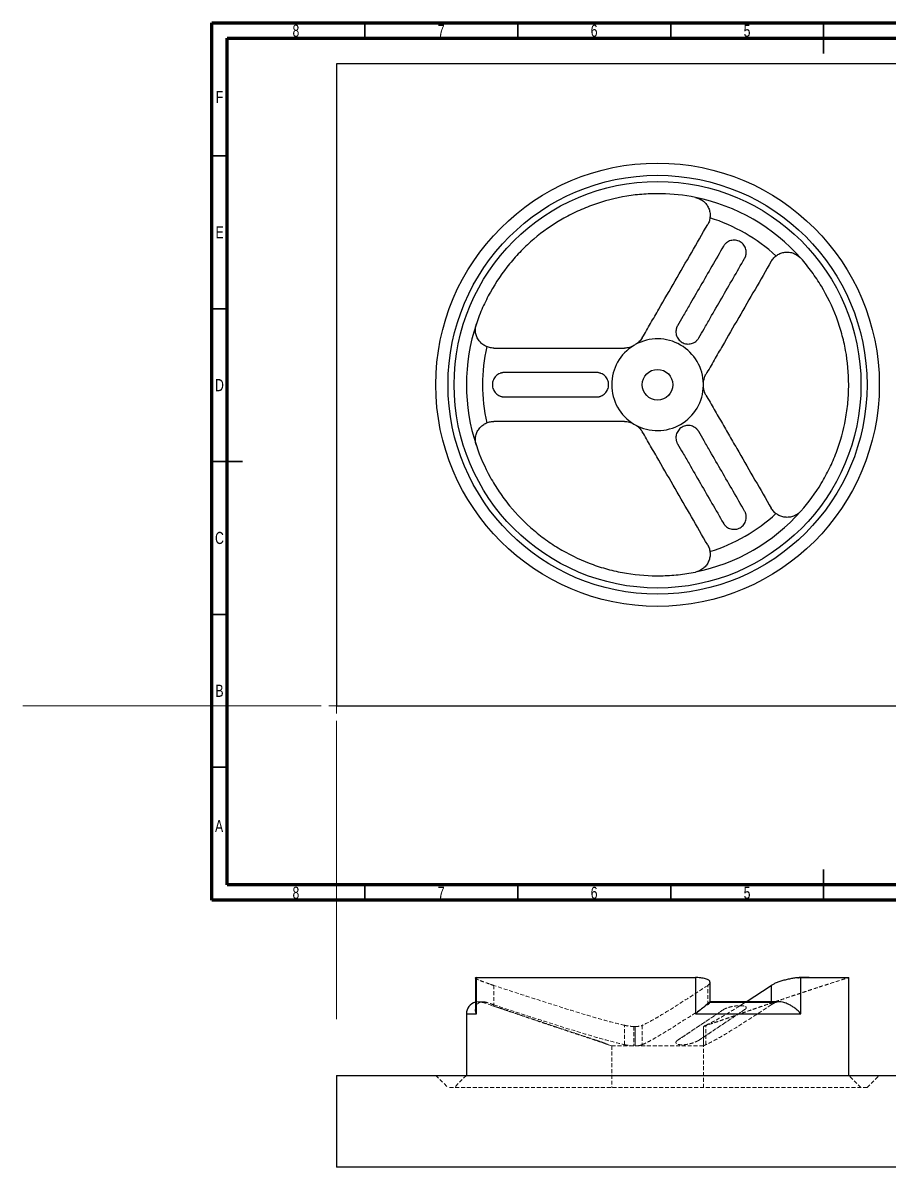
# Model space of a CAD drawing. Header units: millimetres. Extents: x -47 to 415, y -82 to 292.
# Drawn here: x -46.8 to 236.1, y -82.3 to 292 of the extents above; entities that cross this region are included whole.
import ezdxf

# ---------------------------------------------------------------- set-up
doc = ezdxf.new("R2010")
doc.units = ezdxf.units.MM
doc.linetypes.add('HIDDEN', pattern=[1.905, 1.27, -0.635])
doc.styles.add('SLDTEXTSTYLE0', font='TXT', dxfattribs={"width": 0.75})

# ---------------------------------------------------------------- blocks, each defined once
blk = doc.blocks.new('SW_CENTERMARKSYMBOL_0')
at = {"color": 0, "linetype": 'Continuous', "lineweight": 0}
for p, q in [((0, 5), (0, 102.5)), ((-5, 0), (-102.5, 0)), ((0, 0), (-2.5, 0)), ((0, 0), (0, 2.5)), ((0, 0), (0, -2.5)), ((0, 0), (2.5, 0)), ((5, 0), (102.5, 0)), ((0, -5), (0, -102.5))]:
    blk.add_line(p, q, dxfattribs=at)

msp = doc.modelspace()

# ---------------------------------------------------------------- linework, layer by layer
at = {"color": 7, "linetype": 'Continuous', "lineweight": 70}
for p, q in [((15, 5), (15, 292)), ((15, 292), (415, 292)), ((20, 10), (20, 287)), ((20, 287), (410, 287)), ((410, 10), (20, 10)), ((415, 5), (15, 5))]:
    msp.add_line(p, q, dxfattribs=at)
at = {"color": 7, "linetype": 'Continuous', "lineweight": 35}
for p, q in [((65, 287), (65, 292)), ((115, 287), (115, 292)), ((165, 287), (165, 292)), ((215, 292), (215, 282)), ((215, 287), (215, 292)), ((20, 248.5), (15, 248.5)), ((20, 198.5), (15, 198.5)), ((15, 148.5), (25, 148.5)), ((20, 148.5), (15, 148.5)), ((20, 98.5), (15, 98.5)), ((20, 48.5), (15, 48.5)), ((215, 5), (215, 15)), ((65, 10), (65, 5)), ((115, 10), (115, 5)), ((165, 10), (165, 5)), ((215, 10), (215, 5))]:
    msp.add_line(p, q, dxfattribs=at)
at = {"color": 7, "linetype": 'Continuous', "lineweight": 25}
for p, q in [((265.69, 278.63), (55.69, 278.63)), ((55.69, 278.63), (55.69, 68.63)), ((55.69, 68.63), (265.69, 68.63)), ((101.45, -20.31), (101.14, -20.41)), ((101.14, -20.41), (101.14, -30.74)), ((101.45, -32.21), (101.45, -20.31)), ((173.07, -20.31), (173.07, -32.21)), ((177.88, -28.29), (177.88, -21.84)), ((177.88, -21.84), (177.88, -21.84)), ((207.56, -32.21), (207.56, -20.31)), ((223.19, -52.31), (223.19, -20.31)), ((189.62, -28.21), (197.86, -22.88)), ((200.54, -28.21), (177.89, -28.21)), ((98.19, -32.21), (98.19, -52.31)), ((173.07, -32.21), (207.56, -32.21)), ((55.69, -52.31), (55.69, -82.31)), ((55.69, -52.31), (265.69, -52.31)), ((265.69, -82.31), (55.69, -82.31))]:
    msp.add_line(p, q, dxfattribs=at)
at = {"color": 7, "linetype": 'HIDDEN', "lineweight": 18}
for p, q in [((101.45, -20.31), (101.45, -32.21)), ((107.14, -22.88), (105.36, -22.27)), ((173.07, -32.21), (173.07, -20.31)), ((197.86, -22.88), (199.03, -22.27)), ((207.56, -20.31), (207.56, -32.21)), ((107.14, -22.88), (107.14, -29.21)), ((177.08, -29.21), (177.08, -22.88)), ((197.86, -29.21), (197.86, -22.88)), ((103.67, -28.21), (102.19, -28.21)), ((104.84, -28.42), (103.47, -28.42)), ((103.47, -28.42), (106.69, -29.51)), ((199.41, -28.42), (177.83, -28.42)), ((177.83, -28.42), (199.41, -28.42)), ((197.86, -28.21), (197.86, -29.21)), ((101.45, -32.21), (98.19, -32.21)), ((207.56, -32.21), (173.07, -32.21)), ((149.88, -42.25), (149.88, -35.92)), ((152.97, -36.31), (152.97, -42.64)), ((153.42, -36.31), (153.42, -42.64)), ((153.42, -42.64), (153.42, -36.31)), ((155.71, -35.92), (155.71, -42.25)), ((175.69, -36.31), (175.71, -36.3)), ((175.69, -36.3), (175.69, -36.31)), ((175.69, -42.64), (175.69, -36.31)), ((175.69, -36.31), (175.69, -42.64)), ((175.69, -56.31), (175.69, -36.31)), ((175.69, -36.31), (175.69, -42.64)), ((177.25, -35.54), (176.49, -35.92)), ((176.49, -42.25), (176.49, -35.92)), ((144.69, -42.31), (145.69, -42.64)), ((145.69, -42.64), (152.97, -42.64)), ((145.69, -42.64), (145.69, -56.31)), ((153.42, -42.64), (175.69, -42.64)), ((175.7, -42.64), (175.69, -42.64)), ((88.19, -52.31), (92.19, -56.31)), ((98.19, -52.31), (94.19, -56.31)), ((227.19, -56.31), (223.19, -52.31)), ((229.19, -56.31), (233.19, -52.31)), ((229.19, -56.31), (92.19, -56.31))]:
    msp.add_line(p, q, dxfattribs=at)
at = {"color": 8, "linetype": 'Continuous', "lineweight": 25}
for p, q in [((197.86, -22.88), (197.86, -28.21)), ((98.19, -32.21), (101.45, -32.21))]:
    msp.add_line(p, q, dxfattribs=at)
at = {"color": 7, "linetype": 'HIDDEN', "lineweight": 18, "flags": 128}
msp.add_lwpolyline([(102.19, -28.21), (101.41, -28.29), (101.14, -28.35)], dxfattribs=at)
at = {"color": 7, "linetype": 'Continuous', "lineweight": 25}
for radius in [72.5, 68.5, 66.5, 5]:
    msp.add_circle((160.69, 173.63), radius, dxfattribs=at)
for centre, radius, start, end in [((160.69, 173.63), 62.5, 41.4227, 78.5773), ((160.69, 173.63), 57.22, 47.4273, 72.5727), ((160.69, 173.63), 62.5, 161.4227, 198.5773), ((160.69, 173.63), 15, 1.0027, 118.9973), ((160.69, 173.63), 57.22, 167.4273, 192.5727), ((160.69, 173.63), 15, 121.0027, 238.9973), ((160.69, 173.63), 15, 241.0027, 358.9973), ((160.69, 173.63), 62.5, 281.4227, 318.5773), ((160.69, 173.63), 57.22, 287.4273, 312.5727), ((102.19, -32.21), 4, 105.3082, 180)]:
    msp.add_arc(centre, radius, start, end, dxfattribs=at)
at = {"color": 7, "linetype": 'HIDDEN', "lineweight": 18}
msp.add_arc((102.19, -32.21), 4, 71.3843, 90, dxfattribs=at)
at = {"color": 7, "linetype": 'Continuous', "lineweight": 25}
for points, knots in [([(173.07, 234.89), (169.35, 235.64), (165.61, 236.04), (160, 236.15), (158.12, 236.1), (155.3, 235.9), (154.36, 235.81), (152.48, 235.59), (151.54, 235.46), (146.87, 234.7), (143.24, 233.76), (137.95, 231.87), (136.21, 231.16), (133.64, 229.97), (132.78, 229.56), (131.1, 228.68), (130.27, 228.23), (126.18, 225.87), (123.12, 223.71), (118.83, 220.07), (117.45, 218.79), (115.46, 216.76), (114.81, 216.07), (113.54, 214.66), (112.93, 213.95), (109.95, 210.31), (107.85, 207.21), (105.12, 202.28), (104.27, 200.58), (102.74, 197.11), (102.06, 195.34), (101.45, 193.54)], [0, 0, 0, 0, 0.125, 0.125, 0.1875, 0.1875, 0.21875, 0.21875, 0.25, 0.25, 0.375, 0.375, 0.4375, 0.4375, 0.46875, 0.46875, 0.5, 0.5, 0.625, 0.625, 0.6875, 0.6875, 0.71875, 0.71875, 0.75, 0.75, 0.875, 0.875, 0.9375, 0.9375, 1, 1, 1, 1]), ([(173.07, 234.89), (173.55, 234.79), (174.02, 234.64), (174.67, 234.32), (174.89, 234.2), (175.3, 233.94), (175.5, 233.8), (175.87, 233.5), (176.04, 233.34), (176.38, 232.99), (176.54, 232.8), (176.97, 232.23), (177.2, 231.82), (177.58, 230.95), (177.71, 230.5), (177.87, 229.58), (177.9, 229.11), (177.84, 228.18), (177.76, 227.73), (177.5, 226.84), (177.31, 226.41), (177.08, 226.01)], [0, 0, 0, 0, 0.125, 0.125, 0.1875, 0.1875, 0.25, 0.25, 0.3125, 0.3125, 0.375, 0.375, 0.5, 0.5, 0.625, 0.625, 0.75, 0.75, 0.875, 0.875, 1, 1, 1, 1]), ([(155.71, 188.99), (156.62, 190.57), (157.52, 192.13), (159.32, 195.24), (160.21, 196.79), (162.89, 201.43), (164.67, 204.52), (170, 213.74), (173.54, 219.88), (177.08, 226.01)], [0, 0, 0, 0, 0.125, 0.125, 0.25, 0.25, 0.5, 0.5, 1, 1, 1, 1]), ([(189.16, 214.93), (189.19, 214.98), (189.25, 215.09), (189.33, 215.27), (189.41, 215.44), (189.48, 215.62), (189.53, 215.8), (189.58, 215.99), (189.62, 216.18), (189.69, 216.56), (189.71, 217.14), (189.59, 217.92), (189.33, 218.67), (188.91, 219.35), (188.36, 219.95), (187.7, 220.42), (186.96, 220.75), (186.18, 220.92), (185.38, 220.94), (184.6, 220.8), (183.87, 220.52), (183.32, 220.16), (182.93, 219.83), (182.67, 219.55), (182.43, 219.25), (182.3, 219.04), (182.23, 218.93)], [0, 0, 0, 0, 0.015665, 0.031266, 0.046834, 0.062402, 0.078003, 0.09367, 0.109438, 0.12534, 0.187956, 0.250449, 0.313233, 0.375569, 0.438139, 0.500475, 0.562758, 0.625278, 0.687454, 0.750075, 0.812437, 0.87492, 0.906523, 0.937727, 0.968799, 1, 1, 1, 1]), ([(182.23, 218.93), (180.98, 216.76), (178.48, 212.43), (174.73, 205.94), (171.56, 200.45), (169.06, 196.11), (167.81, 193.95), (167.23, 192.95)], [0, 0, 0, 0, 0.25, 0.5, 0.750001, 0.884533, 1, 1, 1, 1]), ([(174.16, 188.95), (174.74, 189.95), (175.99, 192.11), (178.49, 196.45), (181.66, 201.94), (185.41, 208.43), (187.91, 212.76), (189.16, 214.93)], [0, 0, 0, 0, 0.115464, 0.249993, 0.499992, 0.749995, 1, 1, 1, 1]), ([(197.86, 214.01), (194.33, 207.88), (190.78, 201.74), (185.46, 192.52), (183.68, 189.43), (181, 184.79), (180.1, 183.24), (178.31, 180.13), (177.4, 178.57), (176.49, 176.99)], [0, 0, 0, 0, 0.5, 0.5, 0.75, 0.75, 0.875, 0.875, 1, 1, 1, 1]), ([(197.86, 214.01), (198.1, 214.41), (198.37, 214.78), (199.01, 215.45), (199.37, 215.76), (200.14, 216.27), (200.55, 216.48), (201.21, 216.72), (201.44, 216.79), (201.89, 216.9), (202.12, 216.94), (202.59, 216.99), (202.83, 217.01), (203.3, 217.01), (203.54, 216.99), (204.25, 216.91), (204.72, 216.79), (205.63, 216.45), (206.06, 216.22), (206.86, 215.67), (207.23, 215.35), (207.56, 214.98)], [0, 0, 0, 0, 0.125, 0.125, 0.25, 0.25, 0.375, 0.375, 0.4375, 0.4375, 0.5, 0.5, 0.5625, 0.5625, 0.625, 0.625, 0.75, 0.75, 0.875, 0.875, 1, 1, 1, 1]), ([(223.19, 173.63), (223.19, 177.42), (222.85, 181.17), (221.84, 186.69), (221.42, 188.52), (220.67, 191.24), (220.39, 192.14), (219.81, 193.94), (219.49, 194.84), (217.82, 199.27), (216.18, 202.64), (213.28, 207.46), (212.24, 209.02), (210.01, 212.07), (208.82, 213.55), (207.56, 214.98)], [0, 0, 0, 0, 0.25, 0.25, 0.375, 0.375, 0.4375, 0.4375, 0.5, 0.5, 0.75, 0.75, 0.875, 0.875, 1, 1, 1, 1]), ([(107.14, 185.63), (106.67, 185.63), (106.21, 185.68), (105.32, 185.89), (104.87, 186.05), (104.04, 186.46), (103.66, 186.72), (103.11, 187.17), (102.94, 187.33), (102.62, 187.67), (102.47, 187.85), (102.19, 188.23), (102.06, 188.42), (101.82, 188.84), (101.71, 189.05), (101.43, 189.71), (101.3, 190.17), (101.14, 191.13), (101.12, 191.61), (101.19, 192.58), (101.29, 193.07), (101.45, 193.54)], [0, 0, 0, 0, 0.125, 0.125, 0.25, 0.25, 0.375, 0.375, 0.4375, 0.4375, 0.5, 0.5, 0.5625, 0.5625, 0.625, 0.625, 0.75, 0.75, 0.875, 0.875, 1, 1, 1, 1]), ([(167.23, 192.95), (167.2, 192.89), (167.13, 192.77), (167.05, 192.59), (166.97, 192.41), (166.9, 192.23), (166.85, 192.05), (166.8, 191.87), (166.76, 191.68), (166.7, 191.3), (166.67, 190.72), (166.79, 189.95), (167.06, 189.21), (167.48, 188.53), (168.02, 187.93), (168.69, 187.45), (169.43, 187.12), (170.22, 186.95), (171.02, 186.93), (171.79, 187.07), (172.51, 187.35), (173.06, 187.7), (173.45, 188.03), (173.71, 188.31), (173.95, 188.61), (174.09, 188.83), (174.16, 188.95)], [0, 0, 0, 0, 0.016319, 0.032383, 0.048227, 0.063887, 0.079395, 0.094784, 0.110086, 0.125331, 0.189195, 0.250451, 0.312991, 0.375656, 0.438041, 0.500572, 0.563134, 0.625317, 0.687915, 0.750077, 0.811209, 0.87494, 0.905423, 0.936254, 0.96769, 1, 1, 1, 1]), ([(155.71, 188.99), (155.44, 188.53), (155.12, 188.11), (154.54, 187.53), (154.33, 187.35), (153.89, 187.03), (153.66, 186.88), (153.42, 186.75)], [0, 0, 0, 0, 0.5, 0.5, 0.75, 0.75, 1, 1, 1, 1]), ([(107.14, 185.63), (114.22, 185.63), (121.3, 185.63), (131.95, 185.63), (135.51, 185.63), (140.87, 185.63), (142.66, 185.63), (146.25, 185.63), (148.06, 185.63), (149.88, 185.63)], [0, 0, 0, 0, 0.5, 0.5, 0.75, 0.75, 0.875, 0.875, 1, 1, 1, 1]), ([(152.97, 186.48), (152.5, 186.2), (152, 185.99), (151.21, 185.77), (150.95, 185.72), (150.41, 185.64), (150.15, 185.63), (149.88, 185.63)], [0, 0, 0, 0, 0.5, 0.5, 0.75, 0.75, 1, 1, 1, 1]), ([(110.69, 177.63), (110.63, 177.62), (110.5, 177.62), (110.31, 177.61), (110.12, 177.59), (109.94, 177.56), (109.75, 177.51), (109.56, 177.46), (109.38, 177.4), (109.02, 177.27), (108.5, 177), (107.88, 176.51), (107.37, 175.9), (106.99, 175.19), (106.75, 174.42), (106.67, 173.62), (106.75, 172.81), (106.99, 172.05), (107.37, 171.35), (107.89, 170.74), (108.5, 170.25), (109.08, 169.95), (109.56, 169.78), (109.94, 169.69), (110.31, 169.64), (110.57, 169.63), (110.69, 169.63)], [0, 0, 0, 0, 0.015665, 0.0312657, 0.0468338, 0.0624018, 0.0780028, 0.0936703, 0.109438, 0.1253396, 0.1879563, 0.2504491, 0.313233, 0.3755693, 0.4381389, 0.5004744, 0.5627577, 0.6252777, 0.6874539, 0.7500751, 0.8124367, 0.8749201, 0.9065231, 0.937727, 0.968799, 1, 1, 1, 1]), ([(140.69, 177.63), (139.54, 177.63), (137.04, 177.63), (132.03, 177.62), (125.69, 177.63), (118.19, 177.63), (113.19, 177.63), (110.69, 177.63)], [0, 0, 0, 0, 0.115464, 0.249993, 0.499992, 0.749995, 1, 1, 1, 1]), ([(140.69, 169.63), (140.76, 169.63), (140.89, 169.63), (141.09, 169.64), (141.28, 169.67), (141.47, 169.7), (141.66, 169.74), (141.84, 169.79), (142.02, 169.85), (142.38, 169.99), (142.9, 170.26), (143.51, 170.75), (144.01, 171.35), (144.4, 172.05), (144.64, 172.82), (144.72, 173.63), (144.64, 174.44), (144.39, 175.21), (144.01, 175.91), (143.5, 176.51), (142.89, 177), (142.32, 177.29), (141.84, 177.46), (141.47, 177.56), (141.09, 177.61), (140.83, 177.62), (140.69, 177.63)], [0, 0, 0, 0, 0.016319, 0.032383, 0.048227, 0.063887, 0.079395, 0.094784, 0.110086, 0.125331, 0.189195, 0.250451, 0.312991, 0.375655, 0.438041, 0.500572, 0.563134, 0.625317, 0.687915, 0.750076, 0.811209, 0.87494, 0.905423, 0.936254, 0.96769, 1, 1, 1, 1]), ([(175.69, 173.89), (175.68, 174.44), (175.75, 174.98), (175.95, 175.76), (176.04, 176.02), (176.24, 176.52), (176.36, 176.76), (176.49, 176.99)], [0, 0, 0, 0, 0.5, 0.5, 0.75, 0.75, 1, 1, 1, 1]), ([(176.49, 170.26), (176.23, 170.72), (176.02, 171.22), (175.82, 172), (175.77, 172.27), (175.7, 172.81), (175.69, 173.09), (175.69, 173.36)], [0, 0, 0, 0, 0.5, 0.5, 0.75, 0.75, 1, 1, 1, 1]), ([(207.56, 132.27), (210.07, 135.12), (212.29, 138.16), (215.19, 142.97), (216.09, 144.62), (217.32, 147.16), (217.71, 148.01), (218.46, 149.75), (218.82, 150.63), (220.49, 155.06), (221.49, 158.67), (222.51, 164.2), (222.76, 166.06), (223.11, 169.82), (223.19, 171.73), (223.19, 173.63)], [0, 0, 0, 0, 0.25, 0.25, 0.375, 0.375, 0.4375, 0.4375, 0.5, 0.5, 0.75, 0.75, 0.875, 0.875, 1, 1, 1, 1]), ([(110.69, 169.63), (113.19, 169.63), (118.19, 169.63), (125.69, 169.63), (132.03, 169.63), (137.04, 169.62), (139.54, 169.63), (140.69, 169.63)], [0, 0, 0, 0, 0.25, 0.5, 0.749999, 0.884532, 1, 1, 1, 1]), ([(176.49, 170.26), (177.4, 168.68), (178.31, 167.12), (180.1, 164.01), (181, 162.46), (182.78, 159.36), (183.68, 157.82), (185.46, 154.74), (186.34, 153.2), (189.01, 148.58), (190.78, 145.51), (194.32, 139.38), (196.09, 136.31), (197.86, 133.24)], [0, 0, 0, 0, 0.125, 0.125, 0.25, 0.25, 0.375, 0.375, 0.5, 0.5, 0.75, 0.75, 1, 1, 1, 1]), ([(101.45, 153.71), (101.29, 154.18), (101.2, 154.66), (101.14, 155.38), (101.13, 155.63), (101.15, 156.12), (101.18, 156.36), (101.26, 156.83), (101.31, 157.06), (101.44, 157.53), (101.52, 157.76), (101.8, 158.42), (102.04, 158.83), (102.61, 159.59), (102.93, 159.93), (103.65, 160.53), (104.04, 160.79), (104.87, 161.2), (105.3, 161.36), (106.21, 161.57), (106.67, 161.63), (107.14, 161.63)], [0, 0, 0, 0, 0.125, 0.125, 0.1875, 0.1875, 0.25, 0.25, 0.3125, 0.3125, 0.375, 0.375, 0.5, 0.5, 0.625, 0.625, 0.75, 0.75, 0.875, 0.875, 1, 1, 1, 1]), ([(149.88, 161.63), (148.06, 161.63), (146.25, 161.63), (142.66, 161.63), (140.87, 161.63), (135.51, 161.63), (131.95, 161.63), (121.3, 161.63), (114.22, 161.63), (107.14, 161.63)], [0, 0, 0, 0, 0.125, 0.125, 0.25, 0.25, 0.5, 0.5, 1, 1, 1, 1]), ([(149.88, 161.63), (150.41, 161.63), (150.94, 161.55), (151.73, 161.34), (151.99, 161.25), (152.49, 161.03), (152.73, 160.91), (152.97, 160.77)], [0, 0, 0, 0, 0.5, 0.5, 0.75, 0.75, 1, 1, 1, 1]), ([(153.42, 160.51), (153.9, 160.24), (154.34, 159.91), (154.92, 159.34), (155.1, 159.14), (155.43, 158.71), (155.58, 158.49), (155.71, 158.26)], [0, 0, 0, 0, 0.5, 0.5, 0.75, 0.75, 1, 1, 1, 1]), ([(177.08, 121.24), (173.54, 127.37), (170, 133.51), (164.67, 142.74), (162.89, 145.82), (160.21, 150.46), (159.32, 152.01), (157.52, 155.12), (156.62, 156.68), (155.71, 158.26)], [0, 0, 0, 0, 0.5, 0.5, 0.75, 0.75, 0.875, 0.875, 1, 1, 1, 1]), ([(174.16, 158.3), (174.12, 158.36), (174.06, 158.48), (173.94, 158.64), (173.83, 158.8), (173.7, 158.94), (173.57, 159.08), (173.44, 159.22), (173.3, 159.34), (173, 159.59), (172.51, 159.9), (171.78, 160.18), (171.01, 160.32), (170.21, 160.3), (169.42, 160.12), (168.67, 159.79), (168.01, 159.31), (167.47, 158.71), (167.06, 158.03), (166.79, 157.29), (166.67, 156.52), (166.7, 155.88), (166.8, 155.38), (166.9, 155.01), (167.04, 154.65), (167.17, 154.42), (167.23, 154.3)], [0, 0, 0, 0, 0.016319, 0.032383, 0.048227, 0.063887, 0.079395, 0.094784, 0.110086, 0.125331, 0.189195, 0.250451, 0.312991, 0.375655, 0.438041, 0.500572, 0.563134, 0.625317, 0.687915, 0.750077, 0.811209, 0.87494, 0.905423, 0.936254, 0.96769, 1, 1, 1, 1]), ([(189.16, 132.32), (187.91, 134.49), (185.41, 138.82), (181.66, 145.31), (178.49, 150.8), (175.99, 155.14), (174.74, 157.3), (174.16, 158.3)], [0, 0, 0, 0, 0.25, 0.5, 0.750001, 0.884533, 1, 1, 1, 1]), ([(101.45, 153.71), (102.66, 150.11), (104.18, 146.68), (106.9, 141.76), (107.88, 140.16), (109.46, 137.82), (110, 137.05), (111.14, 135.53), (111.72, 134.78), (114.72, 131.12), (117.35, 128.45), (121.63, 124.8), (123.11, 123.65), (125.43, 122.02), (126.21, 121.49), (127.81, 120.47), (128.62, 119.98), (132.7, 117.62), (136.1, 116.04), (141.4, 114.15), (143.2, 113.59), (145.95, 112.88), (146.88, 112.66), (148.73, 112.27), (149.66, 112.1), (154.3, 111.34), (158.04, 111.07), (163.67, 111.17), (165.56, 111.29), (169.33, 111.7), (171.21, 111.99), (173.07, 112.36)], [0, 0, 0, 0, 0.125, 0.125, 0.1875, 0.1875, 0.21875, 0.21875, 0.25, 0.25, 0.375, 0.375, 0.4375, 0.4375, 0.46875, 0.46875, 0.5, 0.5, 0.625, 0.625, 0.6875, 0.6875, 0.71875, 0.71875, 0.75, 0.75, 0.875, 0.875, 0.9375, 0.9375, 1, 1, 1, 1]), ([(167.23, 154.3), (167.81, 153.3), (169.06, 151.14), (171.56, 146.81), (174.73, 141.31), (178.48, 134.82), (180.98, 130.49), (182.23, 128.32)], [0, 0, 0, 0, 0.115464, 0.249993, 0.499992, 0.749995, 1, 1, 1, 1]), ([(182.23, 128.32), (182.26, 128.27), (182.33, 128.16), (182.43, 128), (182.55, 127.85), (182.67, 127.7), (182.8, 127.56), (182.94, 127.43), (183.08, 127.29), (183.38, 127.05), (183.87, 126.73), (184.61, 126.45), (185.39, 126.31), (186.19, 126.33), (186.98, 126.51), (187.71, 126.84), (188.37, 127.31), (188.91, 127.91), (189.33, 128.59), (189.6, 129.34), (189.71, 130.11), (189.68, 130.76), (189.59, 131.27), (189.48, 131.63), (189.34, 131.99), (189.22, 132.21), (189.16, 132.32)], [0, 0, 0, 0, 0.015665, 0.031266, 0.046834, 0.062402, 0.078003, 0.09367, 0.109438, 0.12534, 0.187956, 0.250449, 0.313233, 0.375569, 0.438139, 0.500474, 0.562758, 0.625278, 0.687454, 0.750075, 0.812437, 0.87492, 0.906523, 0.937727, 0.968799, 1, 1, 1, 1]), ([(207.56, 132.27), (207.23, 131.91), (206.87, 131.58), (206.27, 131.17), (206.06, 131.04), (205.63, 130.82), (205.41, 130.72), (204.96, 130.55), (204.73, 130.48), (204.26, 130.36), (204.02, 130.32), (203.31, 130.23), (202.84, 130.23), (201.89, 130.34), (201.44, 130.45), (200.56, 130.77), (200.14, 130.98), (199.37, 131.49), (199.01, 131.79), (198.37, 132.47), (198.1, 132.84), (197.86, 133.24)], [0, 0, 0, 0, 0.125, 0.125, 0.1875, 0.1875, 0.25, 0.25, 0.3125, 0.3125, 0.375, 0.375, 0.5, 0.5, 0.625, 0.625, 0.75, 0.75, 0.875, 0.875, 1, 1, 1, 1]), ([(177.08, 121.24), (177.31, 120.84), (177.5, 120.42), (177.76, 119.53), (177.84, 119.07), (177.9, 118.15), (177.88, 117.68), (177.76, 116.99), (177.7, 116.76), (177.57, 116.31), (177.49, 116.09), (177.3, 115.66), (177.2, 115.45), (176.96, 115.03), (176.82, 114.83), (176.4, 114.26), (176.07, 113.91), (175.31, 113.3), (174.9, 113.04), (174.03, 112.62), (173.56, 112.46), (173.07, 112.36)], [0, 0, 0, 0, 0.125, 0.125, 0.25, 0.25, 0.375, 0.375, 0.4375, 0.4375, 0.5, 0.5, 0.5625, 0.5625, 0.625, 0.625, 0.75, 0.75, 0.875, 0.875, 1, 1, 1, 1]), ([(101.45, -20.31), (102.66, -20.31), (104.18, -20.31), (106.9, -20.31), (107.88, -20.31), (109.46, -20.31), (110, -20.31), (111.14, -20.31), (111.72, -20.31), (114.72, -20.31), (117.35, -20.31), (121.63, -20.31), (123.11, -20.31), (125.43, -20.31), (126.21, -20.31), (127.81, -20.31), (128.62, -20.31), (132.7, -20.31), (136.1, -20.31), (141.4, -20.31), (143.2, -20.31), (145.95, -20.31), (146.88, -20.31), (148.73, -20.31), (149.66, -20.31), (154.3, -20.31), (158.04, -20.31), (163.67, -20.31), (165.56, -20.31), (169.33, -20.31), (171.21, -20.31), (173.07, -20.31)], [0, 0, 0, 0, 0.125, 0.125, 0.1875, 0.1875, 0.21875, 0.21875, 0.25, 0.25, 0.375, 0.375, 0.4375, 0.4375, 0.46875, 0.46875, 0.5, 0.5, 0.625, 0.625, 0.6875, 0.6875, 0.71875, 0.71875, 0.75, 0.75, 0.875, 0.875, 0.9375, 0.9375, 1, 1, 1, 1]), ([(177.79, -21.84), (177.8, -21.72), (177.85, -21.37), (177.11, -20.89), (175.74, -20.49), (174.26, -20.33), (173.34, -20.32), (173.07, -20.31)], [0, 0, 0, 0, 0.141122, 0.405432, 0.659494, 0.901511, 1, 1, 1, 1]), ([(207.56, -20.31), (207.23, -20.31), (206.87, -20.33), (206.27, -20.38), (206.06, -20.41), (205.63, -20.46), (205.41, -20.49), (204.96, -20.56), (204.73, -20.6), (204.26, -20.68), (204.02, -20.73), (203.31, -20.88), (202.84, -20.99), (201.89, -21.24), (201.44, -21.37), (200.56, -21.65), (200.14, -21.8), (199.37, -22.1), (199.01, -22.26), (198.37, -22.57), (198.1, -22.72), (197.86, -22.88)], [0, 0, 0, 0, 0.125, 0.125, 0.1875, 0.1875, 0.25, 0.25, 0.3125, 0.3125, 0.375, 0.375, 0.5, 0.5, 0.625, 0.625, 0.75, 0.75, 0.875, 0.875, 1, 1, 1, 1]), ([(206.51, -20.38), (206.67, -20.36), (207.07, -20.31), (207.38, -20.31), (207.56, -20.31)], [0, 0, 0, 0, 0.395605, 1, 1, 1, 1]), ([(207.56, -20.31), (210.07, -20.31), (212.29, -20.31), (215.19, -20.31), (216.09, -20.31), (217.32, -20.31), (217.71, -20.31), (218.46, -20.31), (218.82, -20.31), (220.49, -20.31), (221.49, -20.31), (222.51, -20.31), (222.76, -20.31), (223.11, -20.31), (223.19, -20.31), (223.19, -20.31)], [0, 0, 0, 0, 0.25, 0.25, 0.375, 0.375, 0.4375, 0.4375, 0.5, 0.5, 0.75, 0.75, 0.875, 0.875, 1, 1, 1, 1]), ([(210.28, -20.31), (210.02, -20.31), (209.18, -20.31), (208.22, -20.31), (207.56, -20.31)], [0, 0, 0, 0, 0.303948, 1, 1, 1, 1]), ([(177.86, -28.22), (177.81, -28.24), (177.69, -28.29), (177.17, -28.76), (176.5, -29.34), (175.76, -29.99), (174.85, -30.77), (173.91, -31.54), (173.31, -32.03), (173.08, -32.21), (173.07, -32.21)], [0, 0, 0, 0, 0.132873, 0.31803, 0.442106, 0.569692, 0.732345, 0.899672, 0.998168, 1, 1, 1, 1]), ([(207.56, -32.21), (207.56, -32.21), (207.4, -32.03), (206.97, -31.55), (206.15, -30.78), (205.14, -30), (204.12, -29.35), (202.97, -28.76), (201.72, -28.29), (200.86, -28.24), (200.51, -28.22)], [0, 0, 0, 0, 0.0018439, 0.1009683, 0.2648001, 0.4330502, 0.5580937, 0.6863154, 0.8726526, 1, 1, 1, 1]), ([(101.45, -32.21), (101.45, -32.21), (101.37, -32.03), (101.22, -31.55), (101.1, -31.05), (101.14, -30.76), (101.15, -30.74)], [0, 0, 0, 0, 0.006678, 0.365693, 0.959069, 1, 1, 1, 1])]:
    msp.add_open_spline(points, degree=3, knots=knots, dxfattribs=at)
for points in [[(153.42, 186.75), (153.27, 186.66), (153.12, 186.57), (152.97, 186.48)], [(175.69, 173.63), (175.69, 173.71), (175.69, 173.8), (175.69, 173.89)], [(175.69, 173.36), (175.69, 173.45), (175.69, 173.54), (175.69, 173.63)], [(152.97, 160.77), (153.12, 160.68), (153.27, 160.59), (153.42, 160.51)]]:
    msp.add_open_spline(points, degree=3, dxfattribs=at)
at = {"color": 7, "linetype": 'HIDDEN', "lineweight": 18}
for points, knots in [([(101.14, -20.41), (101.14, -20.41), (101.03, -20.44), (101.4, -20.68), (102.27, -21.11), (103.76, -21.7), (105.46, -22.32), (106.64, -22.71), (107.14, -22.88)], [0, 0, 0, 0, 0.000973, 0.201204, 0.404968, 0.617209, 0.838924, 1, 1, 1, 1]), ([(101.36, -20.61), (101.3, -20.57), (101.13, -20.48), (101.18, -20.45), (101.22, -20.43)], [0, 0, 0, 0, 0.350577, 1, 1, 1, 1]), ([(175.69, -36.31), (176.07, -36.18), (177.27, -35.76), (179.11, -35.13), (181.09, -34.45), (182.7, -33.89), (184.06, -33.42), (185.59, -32.89), (187.53, -32.21), (189.84, -31.41), (192.02, -30.66), (193.99, -29.98), (195.89, -29.33), (197.69, -28.71), (199.35, -28.15), (201.04, -27.57), (203.12, -26.87), (205.53, -26.06), (207.93, -25.26), (210.15, -24.52), (212.27, -23.82), (214.56, -23.07), (217.22, -22.21), (219.95, -21.34), (222, -20.69), (223, -20.37), (223.19, -20.31)], [0, 0, 0, 0, 0.024124, 0.07566, 0.116445, 0.149431, 0.178026, 0.202457, 0.246377, 0.300955, 0.348553, 0.384192, 0.425945, 0.468592, 0.498432, 0.530538, 0.57551, 0.629803, 0.682999, 0.726855, 0.770017, 0.816428, 0.870993, 0.937334, 0.987925, 1, 1, 1, 1]), ([(177.08, -22.88), (177.4, -22.64), (177.88, -22.28), (177.81, -21.95), (177.79, -21.84)], [0, 0, 0, 0, 0.679273, 1, 1, 1, 1]), ([(149.88, -35.92), (148.06, -35.51), (146.25, -35.05), (142.66, -34.08), (140.87, -33.57), (135.51, -31.99), (131.95, -30.88), (121.3, -27.52), (114.22, -25.2), (107.14, -22.88)], [0, 0, 0, 0, 0.125, 0.125, 0.25, 0.25, 0.5, 0.5, 1, 1, 1, 1]), ([(177.08, -22.88), (173.54, -25.2), (170, -27.52), (164.67, -30.88), (162.89, -31.99), (160.21, -33.56), (159.32, -34.08), (157.52, -35.05), (156.62, -35.51), (155.71, -35.92)], [0, 0, 0, 0, 0.5, 0.5, 0.75, 0.75, 0.875, 0.875, 1, 1, 1, 1]), ([(197.86, -22.88), (194.33, -25.23), (190.8, -27.57), (187.24, -29.76), (187.24, -29.76)], [0, 0, 0, 0, 0.999838, 1, 1, 1, 1]), ([(101.15, -30.74), (101.16, -30.47), (101.19, -29.98), (101.47, -29.35), (101.95, -28.75), (102.71, -28.31), (103.77, -28.14), (104.48, -28.33), (104.84, -28.42)], [0, 0, 0, 0, 0.180083, 0.323557, 0.470678, 0.684481, 0.841987, 1, 1, 1, 1]), ([(107.14, -29.21), (106.74, -29.08), (106.35, -28.95), (105.78, -28.75), (105.59, -28.69), (105.21, -28.55), (105.03, -28.49), (104.84, -28.42)], [0, 0, 0, 0, 0.5, 0.5, 0.75, 0.75, 1, 1, 1, 1]), ([(110.69, -30.8), (110.63, -30.78), (110.5, -30.74), (110.31, -30.67), (110.12, -30.61), (109.94, -30.55), (109.75, -30.49), (109.56, -30.42), (109.38, -30.36), (109.02, -30.25), (108.5, -30.08), (107.88, -29.88), (107.37, -29.72), (106.99, -29.6), (106.75, -29.52), (106.67, -29.5), (106.75, -29.52), (106.99, -29.6), (107.37, -29.72), (107.89, -29.88), (108.5, -30.08), (109.08, -30.27), (109.56, -30.42), (109.94, -30.55), (110.31, -30.67), (110.57, -30.76), (110.69, -30.8)], [0, 0, 0, 0, 0.015665, 0.0312657, 0.0468338, 0.0624018, 0.0780028, 0.0936703, 0.109438, 0.1253396, 0.1879563, 0.2504491, 0.313233, 0.3755693, 0.4381389, 0.5004744, 0.5627577, 0.6252777, 0.6874539, 0.7500751, 0.8124367, 0.8749201, 0.9065231, 0.937727, 0.968799, 1, 1, 1, 1]), ([(106.69, -29.51), (108.05, -29.97), (110.68, -30.87), (114.43, -32.13), (117.76, -33.25), (120.58, -34.2), (122.95, -34.99), (125.05, -35.7), (127.35, -36.47), (130, -37.36), (133.09, -38.4), (136.54, -39.56), (140.46, -40.85), (143.24, -41.81), (144.69, -42.31)], [0, 0, 0, 0, 0.107297, 0.20808, 0.295614, 0.3699, 0.430938, 0.482863, 0.53579, 0.612339, 0.69175, 0.779912, 0.884903, 1, 1, 1, 1]), ([(107.14, -29.21), (110.68, -30.37), (114.22, -31.53), (121.3, -33.83), (124.85, -34.97), (131.95, -37.21), (135.51, -38.32), (140.87, -39.9), (142.66, -40.41), (146.25, -41.38), (148.06, -41.84), (149.88, -42.25)], [0, 0, 0, 0, 0.25, 0.25, 0.5, 0.5, 0.75, 0.75, 0.875, 0.875, 1, 1, 1, 1]), ([(155.71, -42.25), (156.62, -41.85), (157.52, -41.38), (159.31, -40.41), (160.21, -39.9), (162.89, -38.32), (164.67, -37.22), (168.22, -34.97), (169.99, -33.83), (173.54, -31.53), (175.31, -30.37), (177.08, -29.21)], [0, 0, 0, 0, 0.125, 0.125, 0.25, 0.25, 0.5, 0.5, 0.75, 0.75, 1, 1, 1, 1]), ([(176.49, -35.92), (177.4, -35.49), (179.2, -34.61), (182.78, -32.54), (186.25, -30.41), (188.82, -28.73), (189.62, -28.21)], [0, 0, 0, 0, 0.203535, 0.407309, 0.815416, 1, 1, 1, 1]), ([(197.86, -29.21), (196.09, -30.37), (194.32, -31.53), (190.78, -33.83), (189.01, -34.97), (185.46, -37.21), (183.68, -38.32), (181, -39.9), (180.1, -40.41), (178.31, -41.38), (177.4, -41.84), (176.49, -42.25)], [0, 0, 0, 0, 0.25, 0.25, 0.5, 0.5, 0.75, 0.75, 0.875, 0.875, 1, 1, 1, 1]), ([(177.83, -28.42), (177.81, -28.49), (177.77, -28.55), (177.68, -28.68), (177.63, -28.75), (177.44, -28.95), (177.28, -29.08), (177.08, -29.21)], [0, 0, 0, 0, 0.25, 0.25, 0.5, 0.5, 1, 1, 1, 1]), ([(177.86, -28.29), (177.87, -28.24), (177.89, -28.2), (177.87, -28.22), (177.86, -28.22)], [0, 0, 0, 0, 0.930398, 1, 1, 1, 1]), ([(182.23, -30.8), (182.26, -30.78), (182.33, -30.74), (182.43, -30.67), (182.55, -30.61), (182.67, -30.55), (182.8, -30.49), (182.94, -30.42), (183.08, -30.36), (183.38, -30.25), (183.87, -30.08), (184.61, -29.88), (185.39, -29.72), (186.19, -29.6), (186.98, -29.52), (187.71, -29.5), (188.37, -29.52), (188.91, -29.6), (189.33, -29.72), (189.6, -29.88), (189.71, -30.08), (189.68, -30.27), (189.59, -30.42), (189.48, -30.55), (189.34, -30.67), (189.22, -30.76), (189.16, -30.8)], [0, 0, 0, 0, 0.015665, 0.031266, 0.046834, 0.062402, 0.078003, 0.09367, 0.109438, 0.12534, 0.187956, 0.250449, 0.313233, 0.375569, 0.438139, 0.500474, 0.562758, 0.625278, 0.687454, 0.750075, 0.812437, 0.87492, 0.906523, 0.937727, 0.968799, 1, 1, 1, 1]), ([(189.16, -30.8), (189.19, -30.78), (189.25, -30.74), (189.33, -30.67), (189.41, -30.61), (189.48, -30.55), (189.53, -30.49), (189.58, -30.42), (189.62, -30.36), (189.69, -30.25), (189.71, -30.08), (189.59, -29.88), (189.33, -29.72), (188.91, -29.6), (188.36, -29.52), (187.7, -29.5), (186.96, -29.52), (186.18, -29.6), (185.38, -29.72), (184.6, -29.88), (183.87, -30.08), (183.32, -30.27), (182.93, -30.42), (182.67, -30.55), (182.43, -30.67), (182.3, -30.76), (182.23, -30.8)], [0, 0, 0, 0, 0.015665, 0.031266, 0.046834, 0.062402, 0.078003, 0.09367, 0.109438, 0.12534, 0.187956, 0.250449, 0.313233, 0.375569, 0.438139, 0.500475, 0.562758, 0.625278, 0.687454, 0.750075, 0.812437, 0.87492, 0.906523, 0.937727, 0.968799, 1, 1, 1, 1]), ([(197.86, -29.21), (198.06, -29.08), (198.29, -28.95), (198.68, -28.75), (198.81, -28.69), (199.1, -28.55), (199.25, -28.49), (199.41, -28.42)], [0, 0, 0, 0, 0.5, 0.5, 0.75, 0.75, 1, 1, 1, 1]), ([(200.51, -28.22), (200.48, -28.22), (200.07, -28.17), (199.73, -28.3), (199.41, -28.42)], [0, 0, 0, 0, 0.0672275, 1, 1, 1, 1]), ([(110.69, -30.8), (113.19, -31.64), (118.19, -33.32), (125.69, -35.83), (132.03, -37.95), (137.04, -39.62), (139.54, -40.44), (140.69, -40.83)], [0, 0, 0, 0, 0.25, 0.5, 0.749999, 0.884532, 1, 1, 1, 1]), ([(140.69, -40.83), (139.54, -40.44), (137.04, -39.62), (132.03, -37.95), (125.69, -35.83), (118.19, -33.32), (113.19, -31.64), (110.69, -30.8)], [0, 0, 0, 0, 0.115464, 0.249993, 0.499992, 0.749995, 1, 1, 1, 1]), ([(167.23, -40.83), (167.81, -40.44), (169.06, -39.62), (171.56, -37.95), (174.73, -35.83), (178.48, -33.32), (180.98, -31.64), (182.23, -30.8)], [0, 0, 0, 0, 0.115464, 0.249993, 0.499992, 0.749995, 1, 1, 1, 1]), ([(182.23, -30.8), (180.98, -31.64), (178.48, -33.32), (174.73, -35.83), (171.56, -37.95), (169.06, -39.62), (167.81, -40.44), (167.23, -40.83)], [0, 0, 0, 0, 0.25, 0.5, 0.750001, 0.884533, 1, 1, 1, 1]), ([(189.16, -30.8), (187.91, -31.64), (185.41, -33.32), (181.66, -35.83), (178.49, -37.95), (175.99, -39.62), (174.74, -40.44), (174.16, -40.83)], [0, 0, 0, 0, 0.25, 0.5, 0.750001, 0.884533, 1, 1, 1, 1]), ([(174.16, -40.83), (174.74, -40.44), (175.99, -39.62), (178.49, -37.95), (181.66, -35.83), (185.41, -33.32), (187.91, -31.64), (189.16, -30.8)], [0, 0, 0, 0, 0.115464, 0.249993, 0.499992, 0.749995, 1, 1, 1, 1]), ([(149.88, -35.92), (150.41, -36.05), (150.94, -36.14), (151.73, -36.24), (151.99, -36.27), (152.49, -36.3), (152.73, -36.31), (152.97, -36.31)], [0, 0, 0, 0, 0.5, 0.5, 0.75, 0.75, 1, 1, 1, 1]), ([(153.42, -36.31), (153.9, -36.31), (154.34, -36.28), (154.92, -36.18), (155.1, -36.14), (155.43, -36.04), (155.58, -35.98), (155.71, -35.92)], [0, 0, 0, 0, 0.5, 0.5, 0.75, 0.75, 1, 1, 1, 1]), ([(176.49, -35.92), (176.22, -36.05), (175.77, -36.26), (175.72, -36.29), (175.7, -36.31)], [0, 0, 0, 0, 0.599211, 1, 1, 1, 1]), ([(140.69, -40.83), (140.76, -40.85), (140.89, -40.89), (141.09, -40.96), (141.28, -41.02), (141.47, -41.09), (141.66, -41.15), (141.84, -41.22), (142.02, -41.28), (142.38, -41.41), (142.9, -41.6), (143.51, -41.83), (144.01, -42.03), (144.4, -42.18), (144.64, -42.28), (144.72, -42.32), (144.64, -42.28), (144.39, -42.18), (144.01, -42.02), (143.5, -41.82), (142.89, -41.59), (142.32, -41.39), (141.84, -41.22), (141.47, -41.09), (141.09, -40.96), (140.83, -40.87), (140.69, -40.83)], [0, 0, 0, 0, 0.016319, 0.032383, 0.048227, 0.063887, 0.079395, 0.094784, 0.110086, 0.125331, 0.189195, 0.250451, 0.312991, 0.375655, 0.438041, 0.500572, 0.563134, 0.625317, 0.687915, 0.750076, 0.811209, 0.87494, 0.905423, 0.936254, 0.96769, 1, 1, 1, 1]), ([(174.16, -40.83), (174.12, -40.85), (174.06, -40.89), (173.94, -40.96), (173.83, -41.02), (173.7, -41.09), (173.57, -41.15), (173.44, -41.22), (173.3, -41.28), (173, -41.41), (172.51, -41.6), (171.78, -41.83), (171.01, -42.03), (170.21, -42.18), (169.42, -42.28), (168.67, -42.32), (168.01, -42.28), (167.47, -42.18), (167.06, -42.02), (166.79, -41.82), (166.67, -41.59), (166.7, -41.39), (166.8, -41.22), (166.9, -41.09), (167.04, -40.96), (167.17, -40.87), (167.23, -40.83)], [0, 0, 0, 0, 0.016319, 0.032383, 0.048227, 0.063887, 0.079395, 0.094784, 0.110086, 0.125331, 0.189195, 0.250451, 0.312991, 0.375655, 0.438041, 0.500572, 0.563134, 0.625317, 0.687915, 0.750077, 0.811209, 0.87494, 0.905423, 0.936254, 0.96769, 1, 1, 1, 1]), ([(167.23, -40.83), (167.2, -40.85), (167.13, -40.89), (167.05, -40.96), (166.97, -41.02), (166.9, -41.09), (166.85, -41.15), (166.8, -41.22), (166.76, -41.28), (166.7, -41.41), (166.67, -41.6), (166.79, -41.83), (167.06, -42.03), (167.48, -42.18), (168.02, -42.28), (168.69, -42.32), (169.43, -42.28), (170.22, -42.18), (171.02, -42.02), (171.79, -41.82), (172.51, -41.59), (173.06, -41.39), (173.45, -41.22), (173.71, -41.09), (173.95, -40.96), (174.09, -40.87), (174.16, -40.83)], [0, 0, 0, 0, 0.016319, 0.032383, 0.048227, 0.063887, 0.079395, 0.094784, 0.110086, 0.125331, 0.189195, 0.250451, 0.312991, 0.375656, 0.438041, 0.500572, 0.563134, 0.625317, 0.687915, 0.750077, 0.811209, 0.87494, 0.905423, 0.936254, 0.96769, 1, 1, 1, 1]), ([(152.97, -42.64), (152.5, -42.64), (152, -42.61), (151.21, -42.51), (150.95, -42.47), (150.41, -42.37), (150.15, -42.32), (149.88, -42.25)], [0, 0, 0, 0, 0.5, 0.5, 0.75, 0.75, 1, 1, 1, 1]), ([(155.71, -42.25), (155.44, -42.38), (155.12, -42.47), (154.54, -42.57), (154.33, -42.6), (153.89, -42.63), (153.66, -42.64), (153.42, -42.64)], [0, 0, 0, 0, 0.5, 0.5, 0.75, 0.75, 1, 1, 1, 1]), ([(175.71, -42.64), (175.75, -42.61), (175.82, -42.57), (176.29, -42.35), (176.49, -42.25)], [0, 0, 0, 0, 0.566237, 1, 1, 1, 1])]:
    msp.add_open_spline(points, degree=3, knots=knots, dxfattribs=at)
for points in [[(152.97, -36.31), (153.12, -36.31), (153.27, -36.31), (153.42, -36.31)], [(175.69, -36.31), (175.69, -36.31), (175.69, -36.31), (175.69, -36.31)]]:
    msp.add_open_spline(points, degree=3, dxfattribs=at)

# ---------------------------------------------------------------- block references
at = {"color": 7, "linetype": 'Continuous', "lineweight": 0}
msp.add_blockref('SW_CENTERMARKSYMBOL_0', (55.69, 68.63), dxfattribs=at)

# ---------------------------------------------------------------- texts
at = {"color": 7, "linetype": 'Continuous', "lineweight": 0, "char_height": 3.97, "attachment_point": 2, "style": 'SLDTEXTSTYLE0'}
for s, insert in [('8', (42.46, 291.42)), ('7', (89.96, 291.42)), ('6', (139.96, 291.42)), ('5', (189.96, 291.42)), ('F', (17.46, 269.74)), ('E', (17.51, 225.49)), ('D', (17.45, 175.49)), ('C', (17.46, 125.49)), ('B', (17.47, 75.49)), ('A', (17.34, 31.24)), ('8', (42.46, 9.42)), ('7', (89.96, 9.42)), ('6', (139.96, 9.42)), ('5', (189.96, 9.42))]:
    msp.add_mtext(s, dxfattribs=dict(at, insert=insert))

doc.saveas('drawing.dxf')
